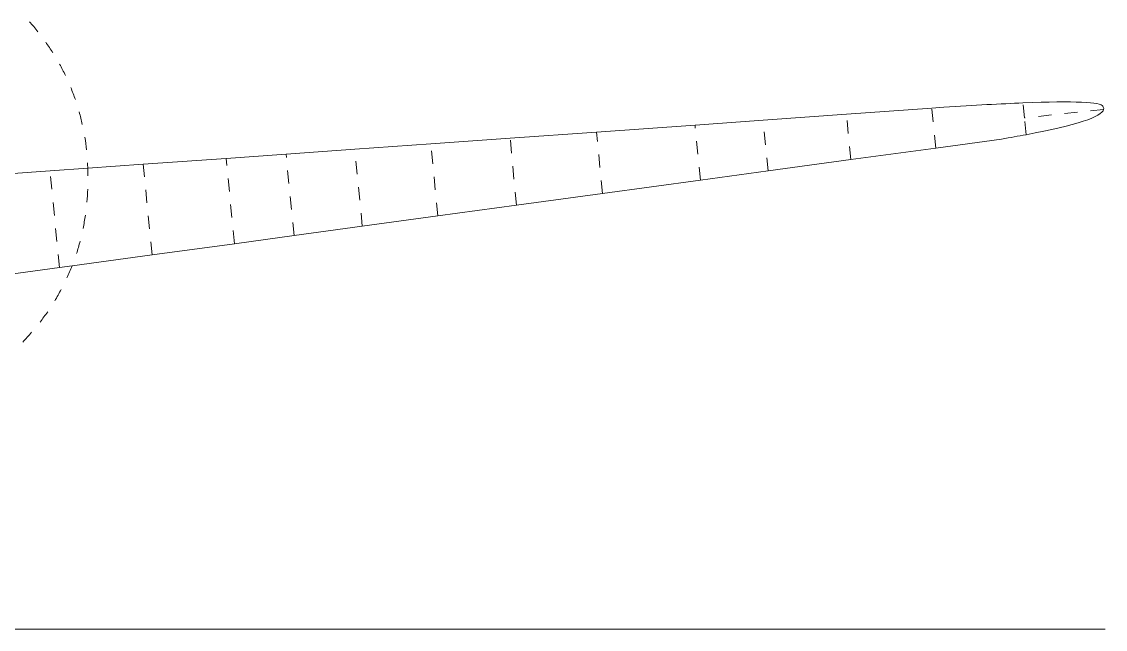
# Model space of a CAD drawing. Header units: millimetres. Extents: x 59 to 361, y 42 to 244.
# Drawn here: x 308.8 to 361, y 174.6 to 203.9 of the extents above; entities that cross this region are included whole.
import ezdxf

# ---------------------------------------------------------------- set-up
doc = ezdxf.new("R2010")
doc.units = ezdxf.units.MM
doc.header["$MEASUREMENT"] = 0
doc.layers.add('4-view', color=7, linetype='Continuous', lineweight=0)

msp = doc.modelspace()

# ---------------------------------------------------------------- linework, layer by layer
at = {"layer": '4-view', "color": 7, "lineweight": 18}
for p, q in [((352.705, 199.037), (352.642, 199.661)), ((357.097, 199.231), (357.034, 199.86)), ((359.654, 199.514), (359.025, 199.441)), ((360.912, 199.645), (360.283, 199.577)), ((348.607, 198.482), (348.549, 199.106)), ((357.139, 199.231), (357.097, 199.231)), ((357.175, 198.424), (357.117, 199.053)), ((358.396, 199.378), (357.767, 199.304)), ((336.522, 198.099), (336.48, 198.55)), ((341.233, 198.744), (341.223, 198.891)), ((344.618, 197.937), (344.561, 198.565)), ((332.377, 197.538), (332.324, 198.162)), ((341.354, 197.491), (341.296, 198.12)), ((352.825, 197.779), (352.763, 198.408)), ((321.529, 197.329), (321.518, 197.486)), ((328.583, 197.025), (328.53, 197.649)), ((336.642, 196.847), (336.58, 197.476)), ((348.733, 197.224), (348.67, 197.853)), ((314.689, 196.401), (314.637, 196.999)), ((318.667, 196.946), (318.636, 197.282)), ((324.946, 196.527), (324.883, 197.156)), ((332.497, 196.281), (332.44, 196.909)), ((344.744, 196.679), (344.682, 197.308)), ((310.236, 195.793), (310.172, 196.417)), ((321.649, 196.077), (321.591, 196.705)), ((328.708, 195.767), (328.646, 196.396)), ((341.479, 196.234), (341.417, 196.862)), ((318.783, 195.689), (318.72, 196.317)), ((325.066, 195.269), (325.003, 195.898)), ((336.768, 195.589), (336.706, 196.218)), ((314.805, 195.144), (314.753, 195.772)), ((321.775, 194.819), (321.712, 195.447)), ((332.623, 195.023), (332.56, 195.652)), ((310.351, 194.536), (310.288, 195.164)), ((318.908, 194.431), (318.846, 195.06)), ((328.834, 194.509), (328.771, 195.138)), ((314.931, 193.886), (314.868, 194.515)), ((325.191, 194.011), (325.129, 194.64)), ((310.476, 193.278), (310.413, 193.907)), ((319.034, 193.173), (318.971, 193.802)), ((321.901, 193.561), (321.838, 194.19)), ((315.057, 192.628), (314.994, 193.257)), ((310.602, 192.02), (310.54, 192.649)), ((198.405, 174.593), (360.994, 174.593))]:
    msp.add_line(p, q, dxfattribs=at)
for points in [[(309.559, 203.387), (309.428, 203.55), (309.292, 203.712), (309.15, 203.869)], [(310.283, 202.365), (310.172, 202.538), (310.052, 202.711), (309.932, 202.884)], [(310.885, 201.275), (310.796, 201.459), (310.701, 201.642), (310.602, 201.825)], [(311.362, 200.112), (311.294, 200.311), (311.22, 200.505), (311.142, 200.699)], [(311.698, 198.917), (311.65, 199.121), (311.603, 199.32), (311.545, 199.519)], [(311.902, 197.69), (311.881, 197.895), (311.855, 198.099), (311.818, 198.303)], [(311.918, 195.17), (311.933, 195.379), (311.949, 195.589), (311.96, 195.799)], [(311.734, 193.912), (311.776, 194.117), (311.813, 194.326), (311.844, 194.541)], [(311.419, 192.696), (311.482, 192.895), (311.54, 193.094), (311.592, 193.299)], [(310.958, 191.522), (311.047, 191.716), (311.126, 191.91), (311.204, 192.104)], [(310.371, 190.416), (310.482, 190.6), (310.581, 190.784), (310.681, 190.967)], [(309.659, 189.389), (309.79, 189.557), (309.91, 189.725), (310.031, 189.897)], [(308.831, 188.436), (308.978, 188.587), (309.119, 188.745), (309.255, 188.902)]]:
    msp.add_open_spline(points, degree=3, dxfattribs=at)
for points, knots in [([(303.716, 191.082), (303.716, 191.082), (306.594, 191.475), (306.594, 191.475), (306.594, 191.475), (310.602, 192.02), (310.602, 192.02), (310.602, 192.02), (311.204, 192.104), (311.204, 192.104), (311.204, 192.104), (315.057, 192.628), (315.057, 192.628), (315.057, 192.628), (319.034, 193.173), (319.034, 193.173), (319.034, 193.173), (321.901, 193.561), (321.901, 193.561), (321.901, 193.561), (325.191, 194.011), (325.191, 194.011), (325.191, 194.011), (328.834, 194.509), (328.834, 194.509), (328.834, 194.509), (332.623, 195.023), (332.623, 195.023), (332.623, 195.023), (336.768, 195.589), (336.768, 195.589), (336.768, 195.589), (341.479, 196.234), (341.479, 196.234), (341.479, 196.234), (344.744, 196.679), (344.744, 196.679), (344.744, 196.679), (348.733, 197.224), (348.733, 197.224), (348.733, 197.224), (352.825, 197.779), (352.825, 197.779), (352.825, 197.779), (355.996, 198.215), (355.996, 198.215), (356.415, 198.283), (356.809, 198.356), (357.175, 198.424), (359.596, 198.88), (360.843, 199.289), (360.912, 199.645), (360.928, 199.692), (360.912, 199.745), (360.874, 199.792), (360.791, 200.002), (359.507, 200.054), (357.024, 199.954), (355.97, 199.913), (354.696, 199.844), (353.208, 199.745), (353.208, 199.745), (352.642, 199.703), (352.642, 199.703), (352.642, 199.703), (348.518, 199.409), (348.518, 199.409), (348.518, 199.409), (344.509, 199.121), (344.509, 199.121), (344.509, 199.121), (341.223, 198.891), (341.223, 198.891), (341.223, 198.891), (336.48, 198.55), (336.48, 198.55), (336.48, 198.55), (332.314, 198.257), (332.314, 198.257), (332.314, 198.257), (328.499, 197.984), (328.499, 197.984), (328.499, 197.984), (324.83, 197.722), (324.83, 197.722), (324.83, 197.722), (321.518, 197.486), (321.518, 197.486), (321.518, 197.486), (318.636, 197.282), (318.636, 197.282), (318.636, 197.282), (314.637, 196.999), (314.637, 196.999), (314.637, 196.999), (311.96, 196.805), (311.96, 196.805), (311.96, 196.805), (310.152, 196.679), (310.152, 196.679), (310.152, 196.679), (306.122, 196.391), (306.122, 196.391), (306.122, 196.391), (303.721, 196.218), (303.721, 196.218)], [0, 0, 0, 0, 1, 1, 1, 2, 2, 2, 3, 3, 3, 4, 4, 4, 5, 5, 5, 6, 6, 6, 7, 7, 7, 8, 8, 8, 9, 9, 9, 10, 10, 10, 11, 11, 11, 12, 12, 12, 13, 13, 13, 14, 14, 14, 15, 15, 15, 16, 16, 16, 17, 17, 17, 18, 18, 18, 19, 19, 19, 20, 20, 20, 21, 21, 21, 22, 22, 22, 23, 23, 23, 24, 24, 24, 25, 25, 25, 26, 26, 26, 27, 27, 27, 28, 28, 28, 29, 29, 29, 30, 30, 30, 31, 31, 31, 32, 32, 32, 33, 33, 33, 34, 34, 34, 35, 35, 35, 35]), ([(311.97, 196.443), (311.97, 196.564), (311.964, 196.684), (311.96, 196.805), (311.954, 196.894), (311.954, 196.977), (311.949, 197.067)], [0, 0, 0, 0, 1, 1, 1, 2, 2, 2, 2])]:
    msp.add_open_spline(points, degree=3, knots=knots, dxfattribs=at)

doc.saveas('drawing.dxf')
